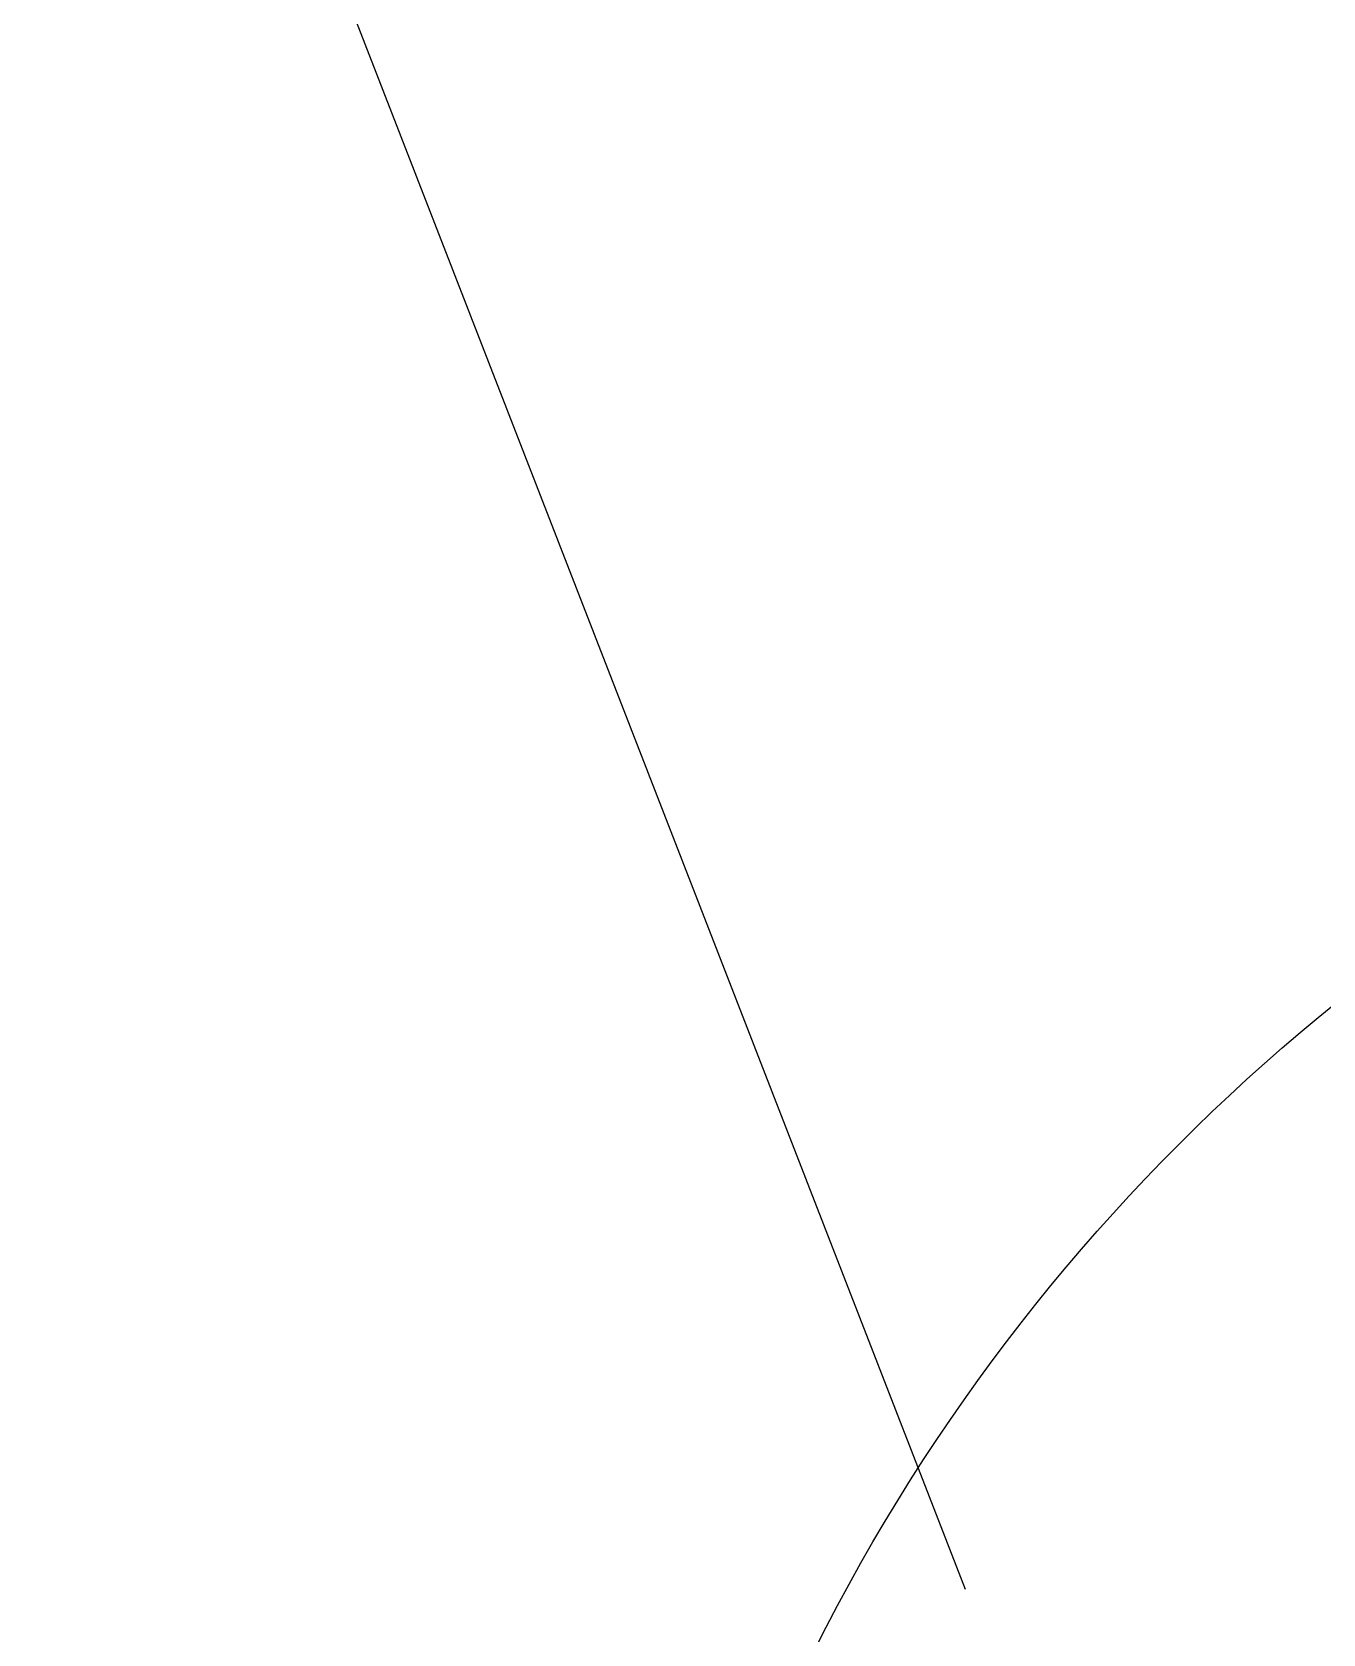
# Model space of a CAD drawing. Header units: millimetres. Extents: x -27384 to -11847, y 105622 to 113060.
# Drawn here: x -20628.7 to -20533.3, y 111300.1 to 111418.4 of the extents above; entities that cross this region are included whole.
import ezdxf

# ---------------------------------------------------------------- set-up
doc = ezdxf.new("R2010")
doc.units = ezdxf.units.MM
doc.linetypes.add('DASHDOT', pattern=[25.4, 12.7, -6.35, 0, -6.35])
doc.linetypes.add('HIDDEN', pattern=[9.524999999999999, 6.35, -3.175])
doc.layers.get('0').update_dxf_attribs({"color": 1, "linetype": 'DASHDOT'})
for name, color, linetype in [('01粗实线', 7, 'Continuous'), ('1', 4, 'Continuous'), ('3', 6, 'HIDDEN')]:
    doc.layers.add(name, color=color, linetype=linetype)

# ---------------------------------------------------------------- blocks, each defined once
blk = doc.blocks.new('G$C6C638B4C')
blk.add_lwpolyline([(-1.818989403545856e-11, -2.91038304567337e-11), (639.9999999999891, -2.91038304567337e-11), (640.0000000000036, -600.0000000000146), (-7.275957614183426e-12, -600.0000000000291)], close=True)
at = {"layer": '1'}
blk.add_lwpolyline([(-20.00000000001455, 19.99999999995634), (659.9999999999745, 19.9999999999709), (659.9999999999854, -620.0000000000146), (-19.99999999999636, -620.0000000000437)], close=True, dxfattribs=at)
at = {"layer": '3'}
blk.add_lwpolyline([(19.99999999999272, -20.00000000004366), (620, -20.00000000004366), (619.9999999999927, -580.0000000000146), (19.99999999999636, -580.0000000000437)], close=True, dxfattribs=at)

msp = doc.modelspace()

# ---------------------------------------------------------------- linework, layer by layer
at = {"layer": '01粗实线', "lineweight": -3, "ltscale": 2, "extrusion": (-0.004685415688226654, -0.01745240643729067, 0.9998367168639969)}
msp.add_circle((-48583.60793402407, 102134.0318245779, -679.1051985372007), 144.9999999999999, dxfattribs=at)
at = {"layer": '1', "lineweight": -3, "ltscale": 0.5, "extrusion": (-0.004685415688226654, -0.01745240643729067, 0.9998367168639969)}
msp.add_line((-20927.48938410894, 112249.9273653965, 1182.065180634269), (-20559.749987441, 111303.3798653619, 1167.26624447301), dxfattribs=at)
at = {"layer": '1', "lineweight": -3, "ltscale": 2, "extrusion": (-0.004685415688226654, -0.01745240643729067, 0.9998367168639969), "elevation": -761.7737618122727}
msp.add_lwpolyline([(-55762.41944096141, 102096.2621256225), (-45696.27557504938, 104799.1427234042), (-43767.03463448276, 97614.2094060799), (-53833.17850039472, 94911.32880829813)], close=True, dxfattribs=at)
at = {"layer": '1', "extrusion": (-0.004685415688226654, -0.01745240643729067, 0.9998367168639969), "const_width": 9.147440893432856, "elevation": -761.7737618122732}
msp.add_lwpolyline([(-53581.19831907854, 95088.87696726886), (-43888.4841354353, 97691.48720767391), (-45759.11024572644, 104658.1255271676), (-55451.82442936971, 102055.5152867626), (-53581.19831907854, 95088.87696726886)], dxfattribs=at)

# ---------------------------------------------------------------- block references
at = {"layer": '01粗实线', "lineweight": -3, "ltscale": 2, "extrusion": (-0.004685415688226654, -0.01745240643729066, 0.9998367168639969), "rotation": 15.03008309191162}
msp.add_blockref('G$C6C638B4C', (-49137.35744931624, 102439.593784045, -679.1051985372569), dxfattribs=at)

doc.saveas('drawing.dxf')
